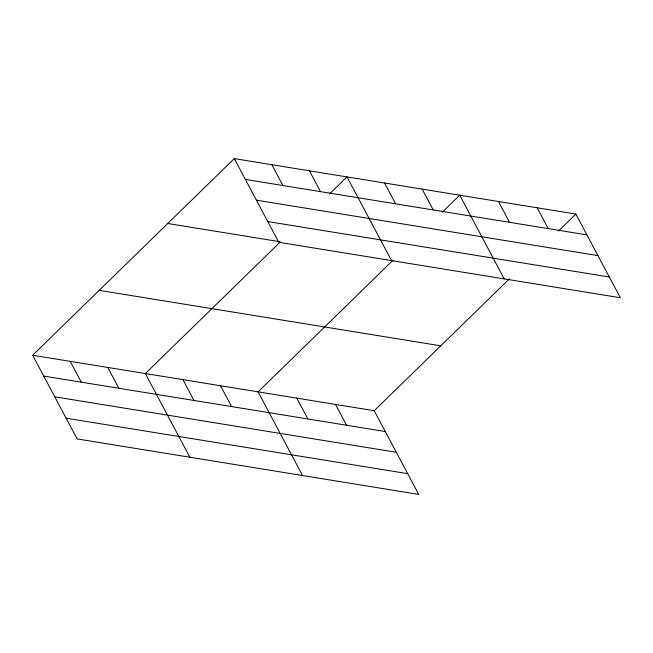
<?xml version="1.0" encoding="UTF-8"?>
<svg xmlns="http://www.w3.org/2000/svg" width="653" height="653" viewBox="0 0 653 653"><rect width="100%" height="100%" fill="white"/><g stroke="black" fill="none" stroke-linecap="round" stroke-linejoin="round"><path stroke-width="0.98" d="M32.65 355.248L374.21 410.704L418.704 494.394L77.144 438.93L32.65 355.248L234.296 158.606L575.856 214.07L620.35 297.752L278.79 242.296L234.296 158.606M280.464 241.798L145.366 373.549L189.86 457.239M329.651 193.835L347.012 176.906L391.506 260.596M393.179 260.098L258.082 391.849L302.576 475.539M442.367 212.135L459.72 195.206L504.222 278.896M374.21 410.704L509.307 278.953M558.495 230.991L575.856 214.07M245.365 179.436L586.925 234.892M256.4 200.177L597.952 255.633M267.763 221.555L609.322 277.011M167.756 223.497L279.476 241.643M99.191 290.356L440.751 345.812M43.727 376.071L385.278 431.535M54.754 396.82L396.314 452.276M66.116 418.189L407.676 473.645M537.141 207.785L548.218 228.607M498.435 201.499L509.503 222.322M422.148 189.109L433.225 209.94M384.576 183.011L395.653 203.834M309.44 170.808L320.509 191.631M271.868 164.711L282.937 185.534M335.495 404.419L346.572 425.25M296.789 398.134L307.865 418.957M220.51 385.752L231.578 406.574M182.938 379.646L194.006 400.477M107.794 367.443L118.862 388.274M70.222 361.346L81.299 382.176"/></g></svg>
